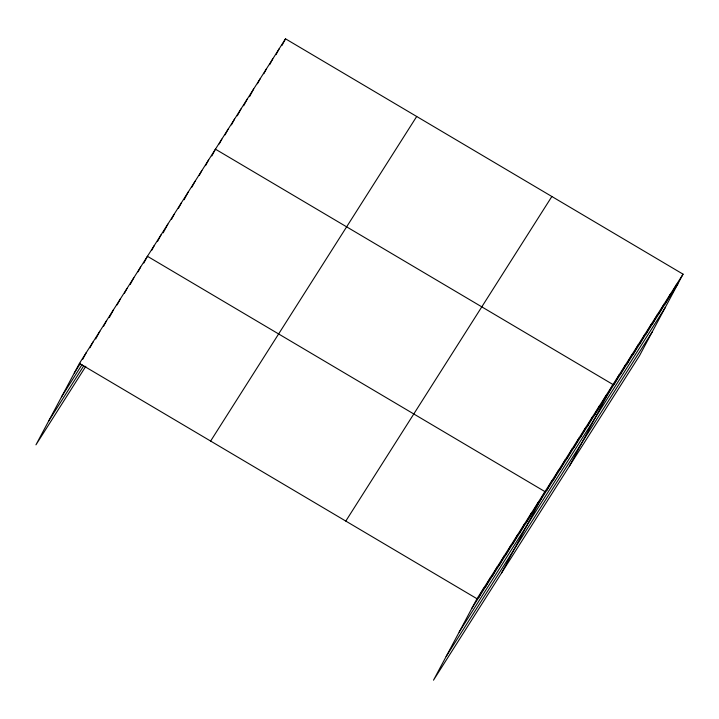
<?xml version="1.0" encoding="UTF-8"?>
<svg xmlns="http://www.w3.org/2000/svg" width="719" height="719" viewBox="0 0 719 719"><rect width="100%" height="100%" fill="white"/><g stroke="black" fill="none" stroke-linecap="round" stroke-linejoin="round"><path stroke-width="1.08" d="M683.05 274.164L476.985 598.738L433.494 680.183L639.568 355.608L683.05 274.164L285.506 38.817L79.432 363.392L35.95 444.836L85.822 366.286M82.622 359.446L86.235 352.687M89.938 347.762L93.039 341.974M95.708 338.991L99.833 331.261M103.545 326.345L106.637 320.548M109.315 317.564L113.44 309.835M117.143 304.919L120.235 299.131M124.459 293.244L127.038 288.418M130.229 284.463L133.842 277.705M138.057 271.827L140.636 266.992M143.827 263.046L147.44 256.288L544.984 491.634L501.503 573.07M151.664 250.401L154.234 245.574M157.425 241.62L161.038 234.861M163.195 232.839L167.842 224.148M171.544 219.232L174.124 214.406M178.348 208.519L181.44 202.731M184.118 199.747L188.243 192.018M191.946 187.102L195.038 181.305M199.262 175.427L201.841 170.592M205.544 165.676L208.636 159.888M211.835 155.933L215.439 149.175L612.983 384.521L569.502 465.966M219.232 143.971L221.812 139.144M225.083 134.902L228.175 129.105M231.455 124.872L234.547 119.075M237.306 115.804L240.919 109.045M243.678 105.774L247.291 99.015M249.529 96.706L253.654 88.976M257.447 83.772L260.026 78.946M263.819 73.742L266.398 68.916M269.67 64.674L272.762 58.886M276.042 54.644L279.134 48.847M281.893 45.576L285.506 38.817M478.629 597.687L483.779 588.034M485.424 586.974L490.583 577.321M492.227 576.261L497.386 566.608M499.031 565.556L504.181 555.895M505.825 554.843L510.984 545.182M512.629 544.13L517.788 534.478M519.424 533.417L524.582 523.765M526.227 522.713L531.386 513.051M533.031 512L538.18 502.338M546.629 490.574L551.788 480.921M553.432 479.861L558.582 470.208M560.227 469.156L565.386 459.495M567.03 458.443L572.189 448.791M573.834 447.73L578.984 438.078M580.628 437.017L585.787 427.365M587.432 426.313L592.582 416.652M594.227 415.6L599.385 405.938M601.03 404.887L606.189 395.234M614.197 384.144L619.356 374.491M620.569 374.114L625.728 364.452M626.941 364.084L632.091 354.422M633.304 354.045L638.463 344.392M639.676 344.015L644.835 334.362M646.048 333.984L651.207 324.323M652.421 323.954L657.57 314.293M658.784 313.915L663.943 304.263M665.156 303.885L670.315 294.233M671.528 293.855L676.678 284.194M74.282 373.053L80.51 363.23M61.627 396.744L82.029 364.605M48.595 421.145L83.737 365.809M210.622 441.062L416.696 116.487M345.794 521.077L551.859 196.503M471.826 608.4L677.891 283.825M459.18 632.082L665.246 307.507M446.148 656.492L652.214 331.917M79.432 363.392L476.985 598.738"/></g></svg>
